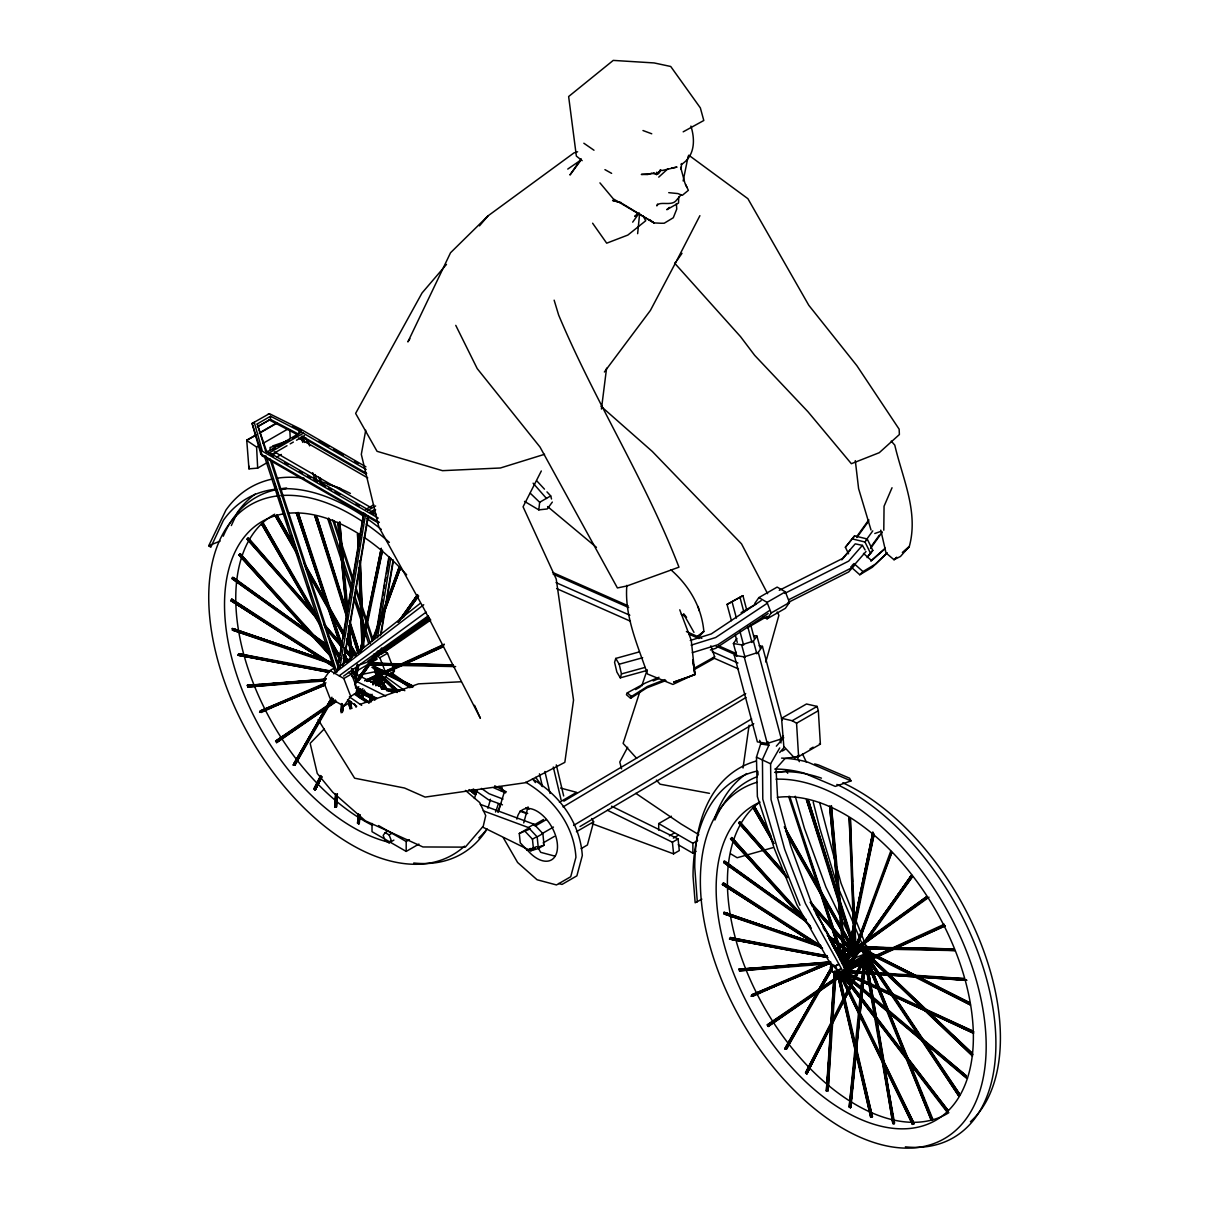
<?xml version="1.0" encoding="UTF-8"?>
<svg xmlns="http://www.w3.org/2000/svg" width="1208" height="1208" viewBox="0 0 1208 1208"><rect width="100%" height="100%" fill="white"/><g stroke="black" fill="none" stroke-linecap="round" stroke-linejoin="round"><path stroke-width="1.5" d="M883.788 530.206L884.06 506.243L892.033 487.745M678.76 196.934L678.519 203.035L666.801 209.694L669.398 207.398M270.547 416.247L270.426 419.357L258.029 426.515L267.013 452.471L265.473 450.463L257.244 423.933L270.547 416.247L299.327 430.924L366.16 469.504M341.955 709.896L342.272 704.294M831.164 1036.675L828.099 1090.809L826.347 1090.975L834.275 972.515L828.371 1065.637M831.587 1029.201L832.221 1017.997M832.538 1012.395L833.173 1001.205M833.595 993.731L834.23 982.542M834.653 975.067L834.849 971.338M335.552 800.436L335.899 794.834L335.567 800.375M341.139 712.826L341.728 703.509M827.178 1084.271L828.129 1069.352M335.598 793.973L334.722 807.14L336.473 806.959L337.349 793.807L336.473 806.959L335.19 806.023L334.722 807.14L335.764 794.154M341.139 711.24L341.637 703.72M341.607 710.123L341.985 704.49M342.891 711.074L343.268 705.427M827.208 1084.225L828.084 1071.058M828.462 1065.411L829.337 1052.259M829.594 1048.499L830.47 1035.332M830.847 1029.684L831.738 1016.532M832.116 1010.885L832.871 999.605M833.248 993.973L834.124 980.805M834.501 975.158L834.758 971.398M342.347 712.509L342.936 705.079M637.643 233.673L639.606 213.861M359.969 815.506L358.836 824.007L357.553 823.192L358.474 813.86M369.89 701.923L370.539 694.479M854.358 1067.691L850.477 1107.842L849.179 1107.026L863.962 957.838L865.245 958.654L850.477 1107.842L859.703 1016.955M854.69 1063.961L855.34 1056.517M855.657 1052.802L856.472 1043.486M856.804 1039.756L857.454 1032.312M857.937 1026.725L858.586 1019.28M858.918 1015.55L859.567 1008.106M860.051 1002.519L863.962 957.838M369.557 701.969L370.297 694.509M371.037 700.927L371.596 695.325M360.059 815.491L359.32 822.95L357.553 823.192L358.549 813.92M371.324 701.727L372.064 694.268M859.809 1017.272L850.945 1106.785L849.179 1107.026L865.728 957.597M860.187 1013.542L865.17 963.199L860.081 1013.24M371.264 701.576L371.837 696.019M370.811 700.776L371.415 695.219M626.861 585.336C624.249 616.02 637.809 645.449 647.428 673.973L672.916 684.438L694.917 674.109L692.743 659.93M552.343 502.075L547.254 508.961L538.813 509.882L539.659 502.286L530.267 493.241M601.433 409.029L606.567 368.214M743.041 768.016L749.096 725.223M836.465 972.621L836.238 973.995L839.092 973.406L845.479 970.25L810.644 900.79L790.591 845.706L777.605 797.733L776.004 768.635L784.974 758.594L795.302 756.842M337.047 671.92L363.699 512.736M338.074 668.356L338.693 664.657M339.312 660.957L339.931 657.258M340.55 653.558L341.184 649.859M341.804 646.144L342.423 642.445M343.042 638.745L363.804 514.729M339.871 667.858L365.601 514.231M342.815 665.774L367.911 515.861M343.525 664.068L368.334 515.997M375.265 638.141L388.901 556.707M376.926 630.893L382.196 599.425M382.815 595.725L383.434 592.026M384.053 588.311L384.673 584.612M385.292 580.912L385.911 577.213M386.53 573.513L389.323 556.858M377.485 637.779L390.803 558.187M380.414 635.71L393.129 559.817M381.139 634.004L393.219 561.811M365.722 430.259L361.313 454.374L378.799 526.869L424.34 609.481L480.391 718.322L474.533 705.306M299.327 430.924L298.678 434.185L270.426 419.357L257.319 426.726M355.62 680.421L358.519 665.623M361.434 650.84L381.003 550.999M872.644 834.849L846.536 967.955L844.77 968.136L872.855 832.236L844.77 968.136L874.169 833.913M354.759 677.643L357.024 666.559M360.044 651.791L381.23 548.417M357.311 664.098L354.276 678.79L357.16 665.91M360.075 651.958L381.23 548.402M356.043 678.609L358.701 665.759M362.113 649.225L382.226 551.89M872.946 832.961L845.253 967.019L846.536 967.955L873.852 835.74M360.392 651.203L382.528 550.063M861.968 949.397L972.561 1056.003L861.681 950.681L861.968 949.397L972.848 1054.75L862.95 949.397L972.47 1053.467M683.154 180.943L688.198 156.104M523.744 822.905L528.047 806.853M591.739 818.511L593.626 821.787L587.405 844.996L581.154 848.605M765.781 662.044L778.903 615.295L777.167 611.973M660.081 170.449L660.308 169.694M639.243 651.927L615.763 658.42L614.585 662.331L616.865 672.041L620.293 677.839L647.397 670.349M620.293 677.839L621.456 673.928L619.191 664.219L615.763 658.42M498.164 812.395L504.461 791.572L499.025 786.378M831.663 965.962L796.933 904.867L774.117 848.001L757.371 796.585L756.465 757.144L760.663 743.917L759.681 740.338M639.953 691.414L623.117 743.388L636.661 758.352M641.69 686.038L647.156 670.032M374.45 637.658L399.108 567.307L371.883 641.191M857.454 946.136L890.734 851.142L855.113 947.903L856.306 949.171L856.834 947.887L855.113 947.903L891.776 852.35M374.374 638.941L400.21 568.575L372.155 641.478M374.344 639.062L400.09 569.013M856.306 949.171L891.73 852.863M657.56 204.077L656.85 205.873C658.904 200.785 670.591 206.115 675.619 201.177L681.07 194.835M833.641 1019.235L806.748 1074.033L805.555 1072.764L863.312 959.016L865.034 959.001M767.911 741.636L768.877 745.23L762.444 759.485L762.792 799.213L777.922 850.13L799.968 905.29M858.027 947.148L857.378 948.582L856.427 947.027L926.551 896.729L869.956 938.39M840.919 968.952L837.597 970.628L835.362 965.917L831.678 964.331L830.243 967.457L832.493 972.153L836.163 973.739L837.597 970.628L840.738 968.816M869.08 954.743L870.515 951.617L868.28 946.921L865.834 945.864M231.332 525.556L237.629 512.071A209.407 120.891 60 0 1 255.281 494.042M658.994 677.265L645.389 683.003L627.299 692.864L626.439 694.721L630.606 698.315L646.778 687.896L665.955 680.527M630.606 698.315L631.467 696.457L647.443 686.446L664.959 679.591M710.848 645.812L714.638 656.79L713.777 658.647L693.86 669.806M325.918 682.777L260.294 710.893L259.614 712.342L325.073 685.132M829.639 961.447L751.92 994.743L751.24 996.192L830.515 963.048L751.24 996.192L830.681 962.157M275.771 489.18A209.407 120.891 60 0 0 223.404 520.286L210.796 547.269L208.727 545.774L225.926 510.093A217.5 125.572 60 0 1 272.766 478.972M320.588 778.873L315.122 790.183L313.929 788.93L320.724 775.536M360.966 696.925L364.257 690.236M835.302 1015.883L843.531 999.167M845.177 995.815L863.312 959.016L864.505 960.285L806.748 1074.033L863.342 962.338M321.872 776.85L315.122 790.183L321.917 776.804M361.57 698.511L364.952 691.837M360.633 696.925L364.031 690.236M320.739 778.873L315.65 788.915L313.929 788.93L320.86 775.687M361.509 698.586L364.907 691.897M361.826 698.194L365.224 691.505M541.32 470.984L523.064 506.801L556.209 578.979L573.543 700.081L564.831 762.354L525.465 782.709L425.11 797.099L404.529 788.024L354.623 778.194L318.097 719.53M677.114 259.826L699.9 215.673M361.6 697.952L365.073 691.338M864.505 960.285L805.555 1072.764L807.276 1072.749M682.007 253.318L676.269 261.472L650.417 310.411L604.378 371.988M627.677 747.224L619.779 762.021L621.576 768.847M319.471 720.632L294.933 765.147L293.242 765.117L331.928 697.212M321.283 717.326L331.294 699.19M832.01 966.536L786.559 1048.997L784.868 1048.967L831.935 966.43M885.57 947.661L859.567 947.178L858.752 948.658L954.788 950.59M844.86 965.116L844.15 957.642L844.377 965.977L846.129 965.539L831.376 805.645M331.369 698.541L293.242 765.117L332.653 698.556M333.061 698.571L294.933 765.147L293.786 763.803L331.279 698.601M832.146 969.42L786.559 1048.997L785.411 1047.638L831.346 967.774L784.868 1048.967L831.98 969.405M843.139 971.715L805.464 903.614L784.641 849.209L771.036 799.636L770.598 763.788L779.704 747.948M843.441 970.477L842.565 971.957L875.77 973.875M409.874 338.753L407.881 341.909L450.539 252.744L488.017 215.87L574.026 152.857L577.635 151.785M358.897 679.983L378.119 652.078M399.455 621.078L417.606 594.714M581.139 158.776L569.949 174.994L580.172 161.223M783.418 735.929L781.334 738.949L767.276 743.433L757.386 741.878L734.298 655.325L736.382 652.305M734.298 655.325L744.188 656.88L758.262 652.38L762.429 646.34L759.122 645.827M754.774 603.441L758.866 597.598L777.167 587.088L785.366 591.86L789.473 602.475L785.381 608.319L767.08 618.828L762.988 616.442M736.82 656.08L733.407 643.532L736.956 638.488M767.08 618.828L771.172 612.985L789.473 602.475M733.407 643.532L741.636 644.846L753.399 641.101L756.933 636.057L753.641 635.529M351.468 701.682L343.797 706.121L329.98 698.149L323.08 680.346L329.98 670.531L334.586 667.858M377.153 698.496L355.847 687.201L354.714 684.272L357.357 680.512L361.615 677.009L392.419 692.411M343.797 706.121L350.697 696.291L358.383 691.852L351.468 674.064L348.402 672.297M356.405 694.66L358.383 691.852M373.71 681.765L379.841 685.298L386.741 675.483L394.427 671.044L387.526 653.241L384.461 651.474M391.468 675.257L394.427 671.044M388.417 830.757L385.141 832.644L383.163 835.453L385.141 840.572L389.112 842.852L393.884 840.104M389.112 842.852L391.09 840.043L389.112 834.924L385.141 832.644M375.19 654.238L356.753 680.24L375.356 654.177M397.976 622.12L417.5 594.593M377.893 650.976L356.194 681.554L378.104 651.52M398.504 621.924L416.956 595.921L398.308 621.984M358.972 680.059L381.758 647.941M403.457 617.364L418.647 595.952L402.173 618.39M912.448 876.736L846.264 970.024L844.573 969.994L911.3 875.377L846.264 970.024L845.117 968.665L911.814 875.181L844.573 969.994L912.402 876.63M632.69 222.151L639.259 212.94M848.575 553.793L845.389 547.269L854.585 535.884L867.208 538.979L872.795 550.41L867.102 557.613M845.389 547.269L854.585 535.884M856.94 536.322L868.839 519.787M856.819 537.56L868.718 521.025M866.287 539.885L872.78 530.871M870.606 553.445L865.004 542.014L867.208 538.979M871.723 545.729L879.288 535.22M870.5 548.477L882.399 531.958M661.229 170.086L658.436 173.726L653.362 173.378M354.714 684.272L361.615 677.009M863.599 951.542L958.91 1096.215L862.89 952.402L863.599 951.542L959.605 1095.369L866.438 954.456L959.333 1093.587M868.129 555.967L872.795 550.41M446.477 264.416L422.045 292.97L355.62 413.408L377.047 451.309L442.475 470.667L500.384 467.994L544.566 454.299M479.455 225.866L488.017 215.87M841.795 559.848L850.417 549.897M865.109 549.987L862.406 545.367L848.695 561.101L784.717 593.415M866.015 551.528L851.821 567.775L789.005 599.576M854.418 565.359L848.711 571.913L788.084 602.52M700.021 635.725L703.781 631.422L697.001 636.903L703.856 631.542C701.697 606.944 689.194 585.85 671.029 569.904M779.628 752.584L784.249 747.284M776.321 746.166L783.75 737.741M659.598 171.294L658.934 172.034A2.401 1.163 -50.6 0 1 657.001 172.653L656.759 172.185M676.269 261.472L674.668 263.193L740.549 336.67L754.668 355.348L807.956 411.732L851.353 463.706L879.258 452.698L899.386 434.533L899.145 429.202L856.895 365.707L808.801 305.292L747.888 198.686L688.771 155.183M324.242 728.922L310.154 743.343L317.266 773.452L332.713 792.176L365.329 820.791L422.906 846.959L465.291 847.14L483.245 826.227L485.722 815.611L479.712 802.565L465.442 790.425M904.943 550.848L909.322 546.454C918.76 511.769 902.482 478.368 894.781 445.118L891.232 441.116M851.866 565.706L853.996 563.562L862.98 571.565L875.498 564.091L887.261 552.751M850.794 566.763L859.779 574.766L862.98 571.565M843.999 963.214L843.426 963.773L788.613 796.374L845.087 963.048L843.426 963.773L789.685 796.223L845.087 963.048M637.416 213.786L634.729 216.413L639.183 213.65M885.796 554.276L872.297 567.292L859.779 574.766M841.719 959.046L840.406 960.285L841.327 960.239M658.737 177.123L667.798 168.878M870.893 561.237L884.422 549.263M885.298 548.175L871.391 560.437L863.478 553.4M896.774 557.296L893.98 559.712L886.023 552.962L880.768 530.131M902.346 552.479L909.322 546.454L900.489 556.45L893.98 559.712L896.729 557.492M294.556 546.091L276.994 515.227L275.349 516.027L297.546 555.016M338.285 667.662L420.369 603.245M656.427 174.752L658.466 173.121M333.68 673.807L423.721 604.74M378.331 654.54L429.051 617.273M427.526 619.644L368.757 662.543L429.776 618.813M926.702 897.982L857.378 948.582L929.028 897.197L856.427 947.027M427.813 617.364L376.941 653.83M339.206 675.77L426.197 612.109M428.296 615.838L343.601 676.118M428.825 617.258L367.851 660.987L429.64 618.602M375.537 656.759L428.9 618.481M870.228 938.405L925.101 899.039M430.788 619.991L381.2 654.298M326.22 706.876L277.221 741.184L276.587 742.618L275.635 741.048L335.371 699.991M330.811 703.645L333.861 701.501M817.846 990.711L770.387 1023.961L817.876 991.33M822.437 987.495L839.273 975.702M846.929 970.326L862.24 959.605L863.841 959.741M324.393 709.262L276.587 742.618L336.322 701.546M327.474 707.103L335.19 701.727M816.019 993.097L768.212 1026.453L767.261 1024.897L839.258 975.4M819.115 990.953L832.991 981.258M848.409 970.507L857.665 964.044M567.76 169.075L579.704 160.86M326.251 707.495L277.221 741.184L275.635 741.048L335.975 700.972M330.841 704.34L335.431 701.168M846.929 970.145L862.24 959.605L863.192 961.175L847.865 971.7M822.467 988.174L837.793 977.65M848.514 970.266L857.71 963.954M841.75 975.913L768.212 1026.453L768.862 1025.033L767.261 1024.897L841.523 975.566M761.191 600.602L711.286 633.913L690.281 640.451M847.714 971.443L863.192 961.175M948.31 1110.726L946.8 1111.722L839.907 972.41L947.525 1111.451L841.402 971.459L948.31 1110.726L840.662 972.153L947.525 1111.451M766.582 603.728L715.634 637.537L691.112 645.148M769.269 610.704L717.824 644.755L692.275 652.682M768.152 613.513L715.649 648.349L710.395 649.98M847.427 956.389L850.553 954.38M853.678 952.372L859.915 948.355M731.414 620.701L727.035 604.423L742.92 595.635L746.755 610.07M727.035 604.423L742.92 595.635M539.659 502.286L550.697 495.914L546.967 491.867M756.903 771.127A213.137 122.401 60.1 0 0 693.045 876.344L695.174 902.784L701.848 899.145M563.034 806.944L745.925 697.529M573.604 825.426L751.648 718.926M563.849 801.191L745.698 693.558M580.021 826.529L753.762 723.713M365.903 466.816L300.611 429.127L269.399 413.664L252.094 423.449L260.822 453.951L262.363 455.96L378.255 522.868M267.149 462.634L257.682 468.1L248.984 468.855L246.734 440.225L256.172 434.774M259.327 432.947L276.647 422.951M246.734 440.225L256.307 435.076M259.463 433.249L276.813 423.238M257.682 468.1L256.594 447.066L259.75 445.254M262.891 443.427L288.123 428.87M272.661 445.948L286.341 441.237L281.102 444.257L270.033 447.458L270.29 450.569M266.636 452.2L301.562 432.026M272.011 449.904L275.197 448.077M278.368 446.235L281.539 444.408M284.726 442.566L289.482 439.818M292.668 437.991L295.839 436.148M268.569 453.317L303.495 433.144M271.12 454.887L286.991 445.722M290.177 443.88L293.348 442.053M296.519 440.225L304.461 435.635M271.74 455.341L276.496 452.592M300.324 438.836L303.495 437.009M276.602 457.183L281.343 454.45M365.767 509.429L373.71 504.853M367.7 510.546L375.643 505.971M370.252 512.116L375.008 509.368M370.871 512.585L375.643 509.821M323.08 680.346L326.145 678.579M351.12 674.215L377.032 659.251M329.98 670.531L343.797 678.503L351.468 674.064M373.71 654.147L379.841 657.681L387.526 653.241M366.613 680.723L382.8 671.361M356.42 692.486L362.913 688.741M372.623 683.139L379.101 679.394M379.841 685.298L385.986 681.75M741.138 612.622L755.8 604.151M747.616 627.662L767.171 616.367M389.112 834.924L392.374 833.037M378.527 825.547L406.19 841.508L409.361 839.681M372.019 823.448L372.019 831.693L406.19 851.413L418.904 844.075M559.425 802.308L576.639 792.357L560.572 788.054M483.23 810.825L528.364 827.525L534.057 824.249L542.86 833.595L544.053 845.222L538.36 848.514L530.765 850.794L482.521 827.042M536.639 846.642L527.307 850.341L520.255 842.837L519.289 833.505L527.383 828.839M533.845 825.109L543.54 819.507M519.289 833.505L530.236 828.884M535.099 826.091L546.409 819.553M533.408 848.514L532.456 839.183L535.688 837.325M542.15 833.595L553.46 827.057M538.36 848.514L537.167 836.887L542.86 833.595M527.307 850.341L530.554 848.469M543.117 842.912L554.427 836.389M530.765 850.794L535.023 848.318M576.412 831.723L593.626 821.787M658.707 830.168L658.707 823.569L671.421 816.23M669.368 835.845L674.139 833.082M673.339 838.125L678.111 835.377M607.533 810.296L672.403 842.218L678.096 838.941L679.289 850.568L673.596 853.86L591.995 823.66M658.707 823.569L692.879 843.29L697.635 840.541M678.232 844.754L692.879 853.195L696.05 851.368M844.226 957.098L859.9 948.053M838.503 964.12L835.362 965.917L838.714 964.558M841.629 962.308L862.014 950.545M843.879 967.004L864.249 955.241M836.163 973.739L840.874 971.021M843.999 969.209L865.955 956.54M758.866 597.598L767.065 602.369L785.366 591.86M781.561 718.307L806.491 703.992L817.121 706.408L818.329 710.712L820.383 744.128L798.594 756.631L794.471 757.899L783.826 746.484L781.561 718.307L792.191 720.723L796.555 723.215L798.594 756.631M792.191 720.723L817.121 706.408M796.555 723.215L818.329 710.712M782.255 751.059L784.883 749.549M794.471 757.899L799.137 755.211M810.04 748.945L813.165 747.163M635.574 689.587L640.149 687.02M694.721 667.949L714.638 656.79M683.184 131.838L703.796 120.498L700.353 107.905L670.727 66.485L654.147 62.937L613.241 60.4L568.636 96.534L576.367 156.089L582.165 160.679M849.194 964.769L865.774 956.404M779.281 590.304L842.444 558.564L855.234 543.842L862.406 545.367M367.156 681.236L412.456 659.659M415.824 658.058L444.348 644.468M844.996 958.004L861.621 950.092M364.71 680.617L444.242 644.257M367.398 680.512L443.547 645.706M367.262 681.448L443.411 646.642M945.2 925.841L845.358 971.474L843.803 971.323L844.498 969.873L944.324 924.226L845.358 971.474L844.498 969.873L943.599 925.645L843.803 971.323L945.124 925.826M261.17 712.509L291.928 698.601M295.356 697.046L300.475 694.736M303.903 693.181L324.408 683.909M752.795 996.343L783.569 982.436M786.982 980.896L792.116 978.571M795.528 977.03L829.715 961.568M367.625 680.542L443.185 646.612M364.816 680.693L443.411 645.616M325.239 684.226L259.614 712.342L325.103 684.906M268.116 414.193L269.399 413.664M260.294 710.893L325.39 683.909M653.181 680.934L658.254 678.836M751.92 994.743L830.726 962.066M208.727 545.774L220.143 541.063M842.051 963.199L863.826 954.35M355.454 688.092L358.806 686.763M370.584 682.143L378.98 678.851M357.719 665.623L376.805 658.647M874.773 533.513L880.753 531.399M360.407 704.249L418.542 683.849L461.32 681.75M814.63 763.939A213.137 122.401 60.1 0 1 818.375 764.906L849.586 778.209L850.991 780.912L835.302 786.408L804.09 773.105A213.137 122.401 60.1 0 0 774.766 769.088M652.094 173.121L647.699 174.526L641.327 174.435L653.468 173.514M539.493 846.597L544.053 845.222M863.735 954.32L864.762 954.003L932.35 1120.043L931.323 1120.345L863.735 954.32L886.325 1008.227M865.849 955.694L864.113 956.207L892.863 1123.546L894.086 1123.818L885.011 1067.253M772.848 847.669L737.152 857.74L730.764 853.89M619.191 664.219L642.686 657.726M621.456 673.928L644.951 667.435M868.401 956.57L870.183 956.192L855.596 919.681M351.83 676.48L382.438 670.229M662.014 170.539L677.009 167.066L671.588 168.123M860.73 958.79L864.324 958.08M861.878 958.02L864.868 957.551M326.084 679.107L247.278 685.344L247.867 687.02L292.517 682.973M296.232 682.626L305.533 681.78M312.978 681.116L322.279 680.27M828.975 962.051L738.903 969.194L739.492 970.855L782.286 966.974M787.873 966.475L797.174 965.63M802.761 965.116L812.063 964.271M817.635 963.773L828.809 962.761M248.682 685.54L259.811 684.634L247.278 685.344L325.269 680.27M263.525 684.332L324.726 679.334M828.039 963.38L738.903 969.194L751.452 968.469M755.151 968.167L827.495 962.263M263.706 684.347L306.862 680.934M310.607 680.633L321.872 679.742M247.867 687.02L324.801 680.919M740.323 969.375L751.572 968.484M755.332 968.182L781.606 966.113M785.351 965.811L811.625 963.727M815.385 963.44L828.522 962.399M739.492 970.855L831.451 963.576M855.838 961.644L861.47 961.206L862.285 959.726L860.881 959.53L861.47 961.206L855.898 961.568M370.841 664.838L393.204 664.959M398.806 664.989L436.073 665.2M884.845 948.809L858.752 948.658L858.148 946.981L954.199 948.929M896.019 948.869L931.444 949.065M392.087 663.781L373.514 663.434L390.531 663.796M397.643 663.887L401.358 663.962M405.073 664.023L453.362 664.928M896.714 947.872L954.275 948.944M372.17 663.268L453.151 664.898M398.066 663.947L401.841 664.023M405.601 664.098L450.795 665.004M370.886 664.898L455.627 666.605M859.567 947.178L884.045 947.676M897.227 947.933L944.309 948.884M372.109 663.358L453.936 666.333M858.148 946.981L954.864 950.5M266.137 456.171L264.386 456.096L334.978 671.663M387.889 690.236L397.251 690.734M881.387 974.176L894.509 974.886M900.126 975.188L913.233 975.898M916.978 976.109L930.1 976.819M935.717 977.121L963.818 978.646M381.894 688.651L404.454 690.161M386.666 690.508L399.818 691.399M963.788 978.54L845.313 970.613L966.702 980.232M966.672 980.277L842.565 971.957L966.173 980.322M386.515 690.523L397.749 691.293M381.683 688.998L400.361 690.478M668.734 192.661L677.93 193.582L682.293 195.334L688.364 190.335L684.876 182.982L680.663 167.308L681.161 169.165L681.569 163.563L681.236 164.53C694.947 156.27 695.31 139.766 690.9 126.07M972.5 1032.81L840.979 971.836L893.346 995.135M810.674 941.832L723.909 912.372L724.06 913.943L820.323 946.936M329.739 671.089L237.901 655.174L238.761 653.694L329.95 670.878M826.906 955.89L729.526 939.024L730.402 937.544L827.057 955.755M760.663 743.917L768.877 745.23M709.474 793.339L660.081 784.203L656.382 780.111M328.38 672.176L237.901 655.174L329.074 672.358M827.405 957.4L729.526 939.024L827.993 957.567M328.923 672.071L238.761 653.694L239.259 655.37M826.076 957.038L730.402 937.544L730.885 939.205M884.467 1066.543L894.086 1123.818L865.351 956.479L864.113 956.207L873.928 1009.964M852.395 538.919L865.004 542.014M621.531 202.702L612.577 200.437L620.897 202.748M555 856.155L540.716 852.335L537.892 847.427M558.655 883.516L562.022 884.422L576.88 875.845L582.316 855.551C580.082 823.176 559.953 795.181 532.396 778.979M331.717 662.83L232.434 630.108L232.268 628.522L319.033 657.998M724.06 913.943L812.712 943.161M835.77 950.756L848.167 954.849M324.393 659.825L333.302 662.875M332.094 662.739L232.268 628.522L332.683 664.068M332.26 664.309L232.434 630.108L233.476 628.673L320.044 658.511M816.019 943.675L819.583 944.898M837.416 950.998L848.107 954.667M820.172 945.366L723.909 912.372L819.024 946.03M836.208 950.862L848.695 955.135M838.156 953.036L847.065 956.102M323.578 659.734L332.411 662.784M725.102 912.508L811.685 942.361M815.219 943.569L818.752 944.792M836.419 950.877L848.786 955.15M838.412 952.901L847.216 956.011M502.468 804.845L488.576 799.817L473.234 788.945M519.848 811.142L526.809 813.663M480.24 804.332L534.057 824.249M642.973 130.524L651.746 133.786M503.011 799.077L489.074 793.731L481.403 788.416M525.661 807.744L529.149 809.073M522.445 811.429L527.7 813.452M756.465 757.144L770.598 763.788M493.74 787.767L505.578 792.901M850.991 780.912L807.835 762.157A217.032 124.635 60.1 0 0 781.576 758.111M552.569 572.411L628.054 605.767M686.401 631.558L701.833 638.368M719.002 645.963L736.155 653.543M553.158 574.147L628.658 607.518M688.711 634.049L699.009 638.609M716.163 646.189L736.744 655.28M556.058 582.634L629.836 615.234M712.192 651.625L737.937 663.011M556.646 588.598L630.425 621.199M712.78 657.605L738.526 668.975M374.404 698.934L357.326 691.202L374.404 699.206M896.759 996.691L973.588 1031.466M374.873 699.749L356.164 691.127L374.978 699.87M840.979 971.836L973.663 1032.946M357.281 689.753L376.066 698.466M973.588 1031.405L845.494 972.017L972.546 1032.764M842.127 971.957L973.648 1032.931M506.379 791.859L494.751 785.804M357.221 689.828L375.869 698.737M412.411 686.914L371.973 667.194L412.019 687.458M918.276 976.955L970.25 1003.395L860.081 947.812L860.232 949.382L969.737 1002.806M611.55 806.189L678.096 838.941M292.97 426.5L301.26 430.607M357.734 682.022L385.745 696.019M413.061 686.023L374.661 666.65L413.227 686.295M413.529 686.718L373.453 666.499L411.913 686.476M969.798 1002.731L861.274 947.948L914.924 975.249M860.232 949.382L970.432 1004.996M860.081 947.812L970.417 1004.935M269.142 419.901L297.742 434.835M604.936 169.633L611.625 173.363M819.401 743.584L820.383 744.128M319.108 440.92L328.848 446.537M333.725 449.346L343.465 454.978M354.835 461.531L358.081 463.419M301.924 436.058L366.673 473.445M302.589 437.553L366.16 474.246M298.421 437.9L367.73 477.915M274.337 451.807L371.052 507.632M265.473 450.463L376.307 514.457M270.26 454.344L273.491 456.201M284.831 462.755L288.063 464.612M299.388 471.165L302.634 473.023M307.481 475.831L310.728 477.704M313.959 479.576L317.206 481.448M320.437 483.306L325.299 486.114M328.531 487.987L331.777 489.859M335.009 491.716L339.871 494.525M356.058 503.872L359.289 505.744M370.614 512.283L373.861 514.155M378.255 518.111L262.363 451.203L254.284 422.392L252.094 423.449L262.363 455.96M260.822 453.951L379.342 522.385M524.544 501.396L538.813 509.882M698.783 834.653L681.191 824.067L635.846 793.354M681.267 614.132L686.567 617.333L683.758 613.89M622.482 203.714L654.011 222.906L661.093 223.254L664.219 223.223L673.294 217.742L676.752 209.075L676.374 203.578M820.67 945.924L722.339 884.362L723.426 882.942L820.911 945.834M332.215 664.098L230.713 600.512L231.8 599.108L332.427 664.023M822.376 948.355L722.339 884.362L821.395 948.25M822.542 948.371L723.486 884.467L723.426 882.942L821.561 948.053M334.48 667.465L230.713 600.512L332.321 665.533L231.845 600.633L231.8 599.108L334.601 667.299M355.65 693.211L369.724 702.573M246.855 440.527L256.594 447.066M354.216 694.072L366.613 702.407M525.631 782.21C552.811 798.216 573.951 824.958 575.929 857.287L570.72 876.736L556.495 884.951L537.047 879.741L517.613 862.497L503.374 837.854M583.841 143.224L593.989 150.23M349.369 696.85L361.66 705.366M391.332 672.66L411.399 686.718M797.491 914.35L723.788 862.587L724.075 861.289L799.59 914.864M828.205 935.928L852.773 953.188L828.492 935.626M305.866 630.516L232.162 578.738L232.449 577.454L307.964 631.014M316.617 638.066L325.828 644.543M336.579 652.094L339.644 654.238M389.897 673.596L409.92 687.76M347.542 699.764L356.738 706.287M803.184 918.14L724.075 861.289L804.528 920.013M827.525 935.641L851.851 953.127M804.407 920.526L723.788 862.587L725.057 861.289L799.892 915.483M828.748 938.012L851.58 954.411M314.05 635.393L326.22 644.136M336.866 651.791L339.901 653.981M345.986 658.36L349.036 660.534M328.274 646.325L232.449 577.454L312.902 636.178M332.849 649.602L340.445 655.068M328.002 647.624L232.162 578.738L233.416 577.454L308.267 631.633M332.562 650.901L338.648 655.264M343.208 658.556L347.768 661.833M827.389 935.385L851.836 953.082M312.857 634.955L326.598 644.906M332.713 649.33L340.339 654.857M828.809 937.74L851.58 954.365M315.937 638.383L328.078 647.246M332.638 650.568L338.708 655.008M344.778 659.432L347.813 661.652M385.065 676.314L404.786 690.734M649.496 219.569L654.011 222.906L613.286 198.837L599.938 182.876M383.238 679.183L398.232 690.372M596.45 547.375L547.586 506.575M845.993 975.747L966.385 1075.89L844.875 973.346L966.581 1078.321L840.708 972.168L967.457 1078.291L841.629 972.123M358.716 695.521L363.064 699.145M474.744 792.055L471.845 789.639L474.804 792.055M356.284 694.358L360.603 697.982L356.224 694.374M357.538 693.12L368.984 702.769M359.999 696.729L362.868 699.145M469.202 789.67L474.925 794.502L469.293 789.594M627.299 692.864L631.467 696.457M357.447 693.211L368.772 702.965M600.92 406.205L652.305 451.46L741.546 543.902L767.609 593.702M861.681 950.681L899.96 986.226M902.693 988.763L924.573 1009.088M927.306 1011.625L949.186 1031.934M951.919 1034.471L972.425 1053.512M397.387 692.229L375.522 671.92L397.1 692.546M397.009 689.964L375.371 669.413L397.085 690.266M374.389 669.413L397.387 691.248M374.374 669.459L397.311 691.565M528.364 827.525L537.167 836.887M525.389 831.693L532.456 839.183M537.001 481.086L544.476 489.164M735.264 842.882L730.538 838.79L811.368 928.167M737.801 845.645L758.08 867.782M760.617 870.545L806.234 920.33M329.814 653.075L238.912 554.955L329.829 655.491M336.156 659.991L338.678 662.754M803.562 918.835L730.538 838.79L731.867 837.552L806.37 919.937M807.337 922.972L809.858 925.736M330.811 655.687L238.912 554.955L240.226 553.702L328.621 651.459M757.99 868.069L731.459 838.745L731.867 837.552L810.462 926.43M760.511 870.862L803.441 918.337M336.202 659.84L338.723 662.633M323.17 647.065L239.833 554.895L240.226 553.702L330.056 655.28M325.707 649.859L330.75 655.446M787.465 877.401L738.692 822.965L739.402 822.104L784.626 872.553M812.471 905.32L828.733 923.471M831.24 926.249L853.739 951.375L810.568 902.104M308.342 607.518L247.066 539.115L247.761 538.27L311.528 609.814M329.603 631.255L337.108 639.621M344.612 648.001L352.117 656.367M786.332 875.589L739.402 822.104L787.269 877.34M811.036 903.72L854.252 952.976L810.1 902.225M786.861 877.839L738.692 822.965L740.157 821.893L784.339 872.629M814.041 908.793L852.32 952.417L811.836 905.668M323.88 623.887L341.169 643.592M344.869 647.805L352.283 656.246M315.696 615.657L247.761 538.27L315.288 616.156M324.333 625.518L341.622 645.208M351.513 656.472L345.337 649.436L351.603 656.442M318.701 620.731L247.066 539.115L248.531 538.043L311.105 609.934M326.115 629.172L340.928 646.069M344.642 650.281L350.803 657.318L344.748 650.146M533.106 483.185L546.544 498.511M324.605 625.442L340.55 643.758M325.103 627.481L341.064 645.887M533.181 779.673L535.416 782.588M535.673 777.378L542.196 786.257M592.615 223.223L606.688 243.186L627.858 235.062L645.706 220.777L643.094 215.854M862.89 952.402L917.989 1033.097M920.103 1036.192L959.303 1093.618M385.035 688.726L376.564 676.314L384.823 688.877M375.099 672.403L386.575 689.587M375.069 672.418L386.469 689.723M769.934 834.955L753.883 807.533L754.668 806.808L769.647 832.735M816.185 914.003L842.625 959.182L813.618 908.929M319.833 622.105L262.257 523.683L263.042 522.958L318.248 618.602M329.271 638.232L339.659 655.974L327.61 634.804M786.77 833.792L815.038 882.278M820.685 891.972L852.727 946.921L784.339 826.68L817.303 885.434M773.905 843.41L753.158 807.82L754.668 806.808L771.232 836.178M275.349 516.027L297.968 554.804M310.214 575.808L323.397 598.443M329.059 608.137L343.193 632.373M346.953 638.836L355.439 653.377M320.951 625.895L261.532 523.97L263.042 522.958L320.981 625.744M334.163 648.545L338.874 656.639M772.591 839.953L753.883 807.533L753.158 807.82L773.739 843.471M823.116 927.472L824.989 930.719M831.753 943.976L842.051 961.795L842.776 961.508L843.562 960.798L842.051 961.795L829.171 938.963M319.335 622.558L262.257 523.683L261.532 523.97L322.355 629.338M331.49 643.638L338.98 656.608M331.702 645.54L340.127 660.127M785.593 830.425L841.085 927.88M787.329 835.604L840.979 929.813M842.837 933.059L853.935 952.553L842.852 932.803M303.812 562.324L343.585 632.177M347.285 638.685L356.526 654.917M296.73 551.452L276.39 515.71L296.715 551.905M305.05 566.069L343.902 634.291M347.602 640.799L349.459 644.045M351.302 647.292L355.922 655.416L347.723 640.708M307.723 572.879L343.797 636.223M346.575 641.101L349.354 645.978M351.196 649.225L354.895 655.717M683.758 614.374L693.981 632.388M820.972 891.957L841.191 927.804M276.994 515.227L294.435 546.182M303.631 562.475L325.677 601.599M329.346 608.107L344.038 634.185M330.177 642.067L340.309 660.006M785.562 830.817L840.995 929.511M305.941 568.349L343.827 635.801M346.59 640.738L349.369 645.661M351.211 648.953L354.91 655.536M685.51 184.597L687.035 187.451M455.763 325.36L477.22 368.606L540.006 447.036L617.409 587.949L627.133 585.91L678.971 567.171C645.329 480.029 594.729 401.086 558.64 315.046L554.14 300.173M843.471 980.398L862.603 1019.159M864.264 1022.527L914.169 1123.651L912.508 1124.376L838.714 972.531M838.73 972.515L903.161 1103.644L884.377 1064.761M907.299 1112.04L912.508 1124.376L840.315 971.836L914.169 1123.651L913.082 1123.818L907.344 1112.009M851.021 938.782L825.91 887.08L804.437 828.356L795.241 796.223M852.637 942.104L856.683 950.454M840.919 975.354L862.24 1019.205M863.886 1022.587L882.746 1061.394M354.457 703.886L356.103 707.254M802.49 753.958L806.476 762.293M786.106 769.874L787.722 773.286M797.038 756.555L799.319 761.674M853.301 923.154L837.235 885.509L819.99 828.824L813.18 801.946M854.751 926.566L864.988 950.515M887.789 1011.715L908.19 1060.413M910.379 1065.622L932.35 1120.043L909.337 1062.798M378.663 686.129L375.024 677.431L378.512 686.204M380.852 687.156L376.594 676.661L381.411 688.756M379.538 685.887L375.99 677.159L379.448 685.918M907.933 1059.325L866.77 956.978L932.954 1119.544L931.323 1120.345L864.762 954.003M853.528 914.471L841.025 883.184L836.661 867.027M767.065 602.369L771.172 612.985M379.841 657.681L386.741 675.483M343.797 678.503L350.697 696.291M679.772 609.814L691.248 640.195L694.917 674.638L673.822 682.067L694.917 674.638L694.102 669.232M342.649 647.292L297.591 514.306L341.169 645.646M345.05 654.389L347.451 661.471M341.547 647.186L296.413 513.113L341.184 647.986M342.272 645.48L298.074 512.373L341.502 647.85M344.627 652.592L347.572 661.456M344.703 656.291L346.469 661.622M343.54 655.083L345.911 662.18M307.859 440.558L309.61 445.903M320.12 477.96L321.856 483.306M334.118 520.724L339.946 538.526M341.109 542.09L353.37 579.508M355.696 586.635L360.362 600.874M361.539 604.438L373.197 640.074M305.896 437.991L307.647 443.336M318.731 477.175L320.482 482.521M332.728 519.938L353.159 582.286M355.484 589.413L360.739 605.45M361.902 609.013L372.411 641.071M302.77 437.145L304.522 442.475M315.016 474.548L317.357 481.675M330.192 520.859L341.275 554.714M342.438 558.277L352.358 588.568M354.684 595.68L370.448 643.788M328.651 518.021L330.403 523.366M339.735 551.86L341.487 557.205M356.647 603.532L361.902 619.553M301.019 437.07L302.77 442.415M312.691 472.706L315.016 479.818M327.851 519.017L351.196 590.274M353.521 597.401L368.697 643.713M347.466 615.657L314.79 515.801L347.436 619.568M349.791 622.784L359.138 651.323M271.815 461.365L338.904 666.227M269.852 458.798L338.678 669.021M266.711 457.953L336.715 671.724M274.518 483.608L287.927 524.574M291.43 535.265L299.01 558.428M308.357 586.937L311.271 595.831M326.432 642.158L332.849 661.758M343.797 654.978L346.077 662.105M840.194 906.997L854.283 951.723L840.541 907.072M346.907 611.912L317.04 517.084L346.59 612.411M349.731 620.852L359.32 651.263M347.542 616.261L315.983 516.088L347.27 617.877M349.791 623.419L358.806 652.048M349.686 626.726L358.142 653.558M349.942 623.192L358.867 651.958M838.896 901.712L807.578 799.923L855.521 951.995L808.665 800.964L854.328 945.834L806.415 799.636L839.062 903.418L838.05 894.041M350.018 626.801L358.248 653.588M257.244 423.933L258.029 426.515M871.013 529.98L858.601 488.636L855.309 460.626M756.933 636.057L760.345 648.605M753.399 641.101L756.857 653.83M780.051 739.311L781.032 742.95M741.636 644.846L745.049 657.394M835.211 861.636L819.643 802.459M735.31 635.166L737.258 642.384M762.429 646.34L782.15 720.285M758.262 652.38L781.334 738.949M750.606 624.506L754.441 638.941M732.078 601.856L736.412 618.103M739.764 630.727L743.615 645.163M744.188 656.88L767.276 743.433M740.021 597.477L743.841 611.882M747.661 626.303L751.965 642.535M550.697 495.914L551.512 498.995M841.523 988.28L838.443 975.43L841.327 988.22M842.414 991.949L872.433 1116.736L870.681 1117.174L837.008 972.591M837.038 972.561L870.304 1112.674L862.633 1079.71M556.299 764.89L563.668 795.966M553.294 767.035L561.101 799.923M544.868 771.489L550.063 793.43M539.447 773.815L542.483 786.619M348.855 703.267L350.154 708.734M838.76 972.153L872.433 1116.736L870.681 1117.174L838.669 972.183M842.187 991.874L861.787 1076.056M350.109 701.123L351.815 708.447M348.357 701.561L350.063 708.885M698.149 606.461L699.115 610.735M349.882 701.184L351.498 708.522M875.619 1019.235L879.016 1037.763M879.696 1041.477L881.719 1052.606M882.399 1056.305L883.758 1063.72M884.769 1069.276L894.6 1123.047L892.863 1123.546L882.776 1062.285M373.831 679.772L374.51 683.486L373.755 679.802M884.377 1063.538L866.8 961.266L883.848 1062.859M374.993 680.074L375.945 685.646M865.351 956.479L882.157 1058.57M374.933 680.059L375.854 685.631M692.758 660.248L693.558 665.638M248.652 465.835L248.984 468.855M672.403 842.218L673.596 853.86M831.074 814.57L831.995 823.886M832.372 827.616L833.309 836.933M833.671 840.662L834.411 848.122M835.166 855.566L835.725 861.168M836.465 868.612L837.204 876.072M837.582 879.801L838.503 889.118M838.88 892.848L846.129 965.539M340.369 540.051L339.433 530.72L340.203 539.991M340.747 543.766L341.487 551.226M342.045 556.828L342.785 564.272M343.344 569.874L344.084 577.318M344.642 582.92L345.579 592.237M345.941 595.967L346.877 605.284M348.916 625.789L352.072 657.469M353.189 668.643L353.748 674.245L353.295 668.688M837.703 890.296L829.639 806.114L844.377 965.977L831.33 805.66M839.303 907.133L840.209 916.479M840.557 920.224L841.463 929.586M841.81 933.316L842.535 940.805M843.063 946.423L843.788 953.897M346.062 606.461L338.013 522.279L346.907 618.919M346.424 610.191L347.315 619.553M348.931 636.389L349.656 643.864M350.184 649.481L350.909 656.971M830.968 814.539L831.829 823.826M832.176 827.555L833.022 836.842M833.369 840.557L834.064 848.001M834.743 855.43L835.256 861.017M835.951 868.446L836.631 875.891M836.978 879.605L837.824 888.892M838.171 892.621L839.031 901.908M839.545 907.495L840.224 914.924M840.753 920.511L841.432 927.94M841.946 933.512L842.625 940.957M843.139 946.528L843.833 953.973M347.979 611.052L339.75 521.811L347.285 615.023M349.354 625.925L352.087 655.672M340.535 543.706L341.23 551.15M341.743 556.722L342.423 564.151M342.936 569.738L343.631 577.167M344.144 582.754L345.005 592.041M345.337 595.77L346.198 605.057M346.545 608.772L347.224 616.216M349.112 636.661L349.807 644.106M350.32 649.678L351 657.122M348.281 633.792L350.682 659.825M351.543 669.126L351.89 672.841M348.493 629.942L350.924 659.764M351.679 669.081L351.981 672.811M697.303 901.893L694.751 867.284A217.032 124.635 60.1 0 1 756.163 761.07M851.066 853.407L849.164 817.695L854.373 949.533L855.657 950.349L850.387 818.526M851.655 864.702L852.546 881.614M853.346 896.653L854.252 913.58M854.735 922.972L856.14 949.292L854.373 949.533L850.341 818.48M358.232 547.013L357.538 533.845L358.142 550.818M360.029 580.852L360.92 597.779M361.615 610.931L362.521 627.858M363.11 639.138L363.502 646.658M289.784 429.701L290.252 438.474M757.839 771.338L758.02 774.992M359.229 533.619L359.456 539.281L359.274 535.461M360.362 561.871L363.744 646.627M358.761 534.676L359.214 545.986M359.818 561.041L363.276 647.684M358.821 567.76L362.068 648.741M360.226 561.675L363.351 647.79M358.701 534.646L359.048 545.88M359.516 560.859L362.219 648.847M692.879 843.29L692.879 853.195M406.19 841.508L406.19 851.413M659.704 171.023A4.862 2.356 -50.6 0 1 655.476 174.028M654.464 173.771A4.862 2.356 -50.6 0 1 653.966 172.865M715.212 816.91A213.137 122.401 60.1 0 1 746.635 773.573M276.511 478.293A217.5 125.572 60 0 1 304.008 478.172M315.454 480.301A217.5 125.572 60 0 1 350.411 493.453M279.274 488.863A209.407 120.891 60 0 1 363.517 516.239M366.492 518.277A209.407 120.891 60 0 1 381.305 529.421M327.549 484.317A209.407 120.891 60 0 1 340.671 488.561M516.903 819.16A28.916 16.686 60 0 1 542.89 815.581A28.916 16.686 60 0 1 555.816 855.022A28.916 16.686 60 0 1 526.824 849.375M776.125 779.205A202.098 116.678 60 0 1 986.151 1043.017A202.098 116.678 60 0 1 780.942 1076.147A202.098 116.678 60 0 1 756.872 782.316M836.842 784.415A205.783 118.807 60 0 1 991.723 1001.145A205.783 118.807 60 0 1 905.366 1146.845M714.879 820.051A205.783 118.807 60 0 1 757.174 776.684M774.615 772.335A205.783 118.807 60 0 1 821.44 778.163M776.11 772.803A202.098 116.678 60 0 1 792.206 770.946M842.791 782.799A202.098 116.678 60 0 1 982.421 947.419A202.098 116.678 60 0 1 970.417 1121.764M777.393 797.386A181.88 105.005 60 0 1 972.923 1024.399A181.88 105.005 60 0 1 796.54 1072.629A181.88 105.005 60 0 1 760.074 802.127M948.854 1112.659A181.88 105.005 60 0 1 769.481 1016.185A181.88 105.005 60 0 1 758.624 803.063M464.551 846.129A202.098 116.678 60 0 1 245.088 728.243A202.098 116.678 60 0 1 277.236 495.959M280.83 495.582A202.098 116.678 60 0 1 362.989 521.871M366.22 524.076A202.098 116.678 60 0 1 389.354 542.407M490.418 799.273A202.098 116.678 60 0 1 487.881 808.258M486.477 829.941A205.783 118.807 60 0 1 413.74 863.01M223.254 536.201A205.783 118.807 60 0 1 275.877 489.738M281.177 488.742A205.783 118.807 60 0 1 286.658 488.123M502.09 787.42A205.783 118.807 60 0 1 501.426 791.149M498.36 803.682A205.783 118.807 60 0 1 495.522 812.018M281.117 489.799A202.098 116.678 60 0 1 286.19 488.606M500.927 803.471A202.098 116.678 60 0 1 497.605 811.595M487.096 828.96A202.098 116.678 60 0 1 478.791 837.914M387.572 841.916A181.88 105.005 60 0 1 235.666 671.603A181.88 105.005 60 0 1 283.971 513.808M287.579 513.324A181.88 105.005 60 0 1 361.041 535.295M364.242 537.409A181.88 105.005 60 0 1 406.643 574.797M477.175 789.76A181.88 105.005 60 0 1 474.366 798.473M372.562 825.381A181.88 105.005 60 0 1 246.809 664.793A181.88 105.005 60 0 1 274.714 514.215M836.042 972.349L828.099 1090.809L826.831 1089.858L826.347 1090.975L835.921 972.214M359.757 814.675L358.836 824.007L359.788 814.736M373.363 681.221L372.985 684.951L373.348 681.176M837.597 970.628L832.493 972.153L831.678 964.331L837.597 970.628M360.331 688.756L356.571 688.5L360.301 688.756M475.831 794.456L471.498 790.832L475.846 794.456M387.345 689.375L377.953 675.302L387.224 689.406M842.776 961.508L839.938 956.66L842.776 961.508M854.962 952.251L842.927 931.126L854.962 952.251M376.458 684.861L375.492 679.289L376.383 684.785M830.696 810.84L830.334 807.11L830.621 810.81M339.071 527.005L338.693 523.275L338.995 526.975"/></g></svg>
